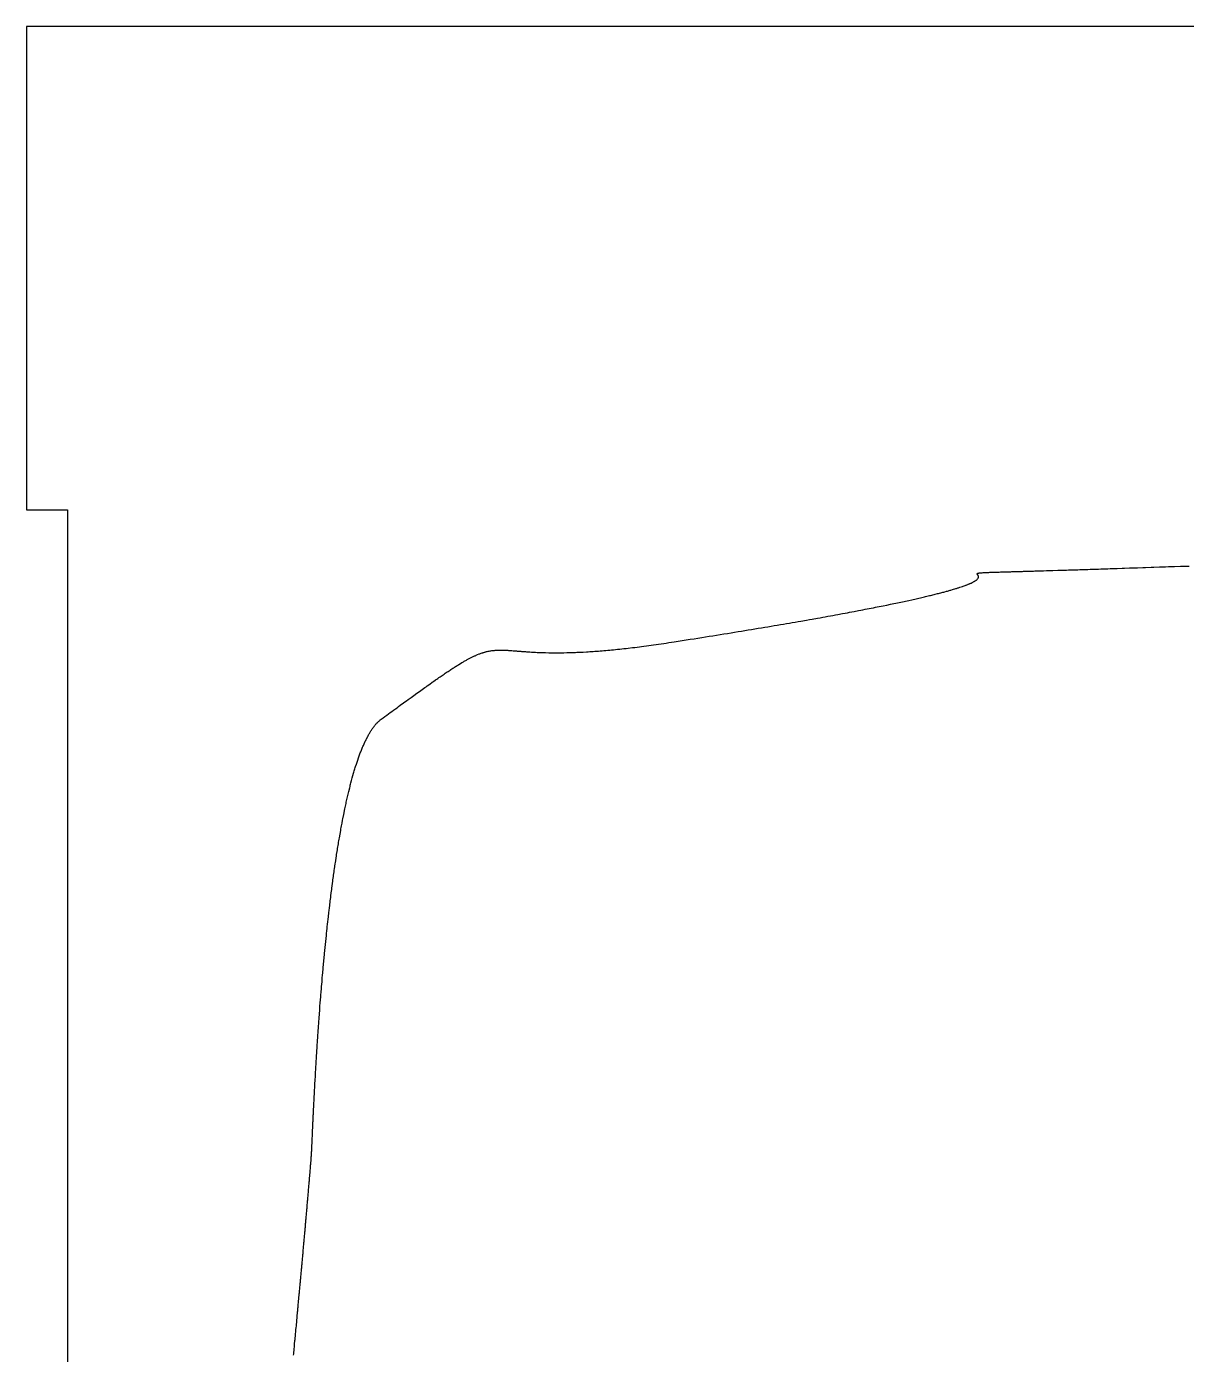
# Model space of a CAD drawing. Header units: metres. Extents: x -48 to 48, y -110 to 110.
# Drawn here: x -48 to 0, y 55 to 110 of the extents above; entities that cross this region are included whole.
import ezdxf

# ---------------------------------------------------------------- set-up
doc = ezdxf.new("R2010")
doc.units = ezdxf.units.M

msp = doc.modelspace()

# ---------------------------------------------------------------- linework, layer by layer
for p, q in [((48, 110), (-48, 110)), ((-48, 110), (-48, 90)), ((-48, 90), (-46.3037, 90)), ((-46.3037, 90), (-46.3037, -90)), ((-8.2168, 87.4033), (-8.17773, 87.4053)), ((-8.17773, 87.4053), (-8.13672, 87.4072)), ((-8.13672, 87.4072), (-8.11523, 87.4072)), ((-8.11523, 87.4072), (-8.04785, 87.4102)), ((-8.04785, 87.4102), (-8, 87.4121)), ((-8, 87.4121), (-7.97461, 87.4131)), ((-7.97461, 87.4131), (-7.94922, 87.4131)), ((-7.94922, 87.4131), (-7.89648, 87.415)), ((-7.89648, 87.415), (-7.8418, 87.417)), ((-7.8418, 87.417), (-7.81348, 87.418)), ((-7.81348, 87.418), (-7.75488, 87.4199)), ((-7.75488, 87.4199), (-7.69336, 87.4219)), ((-7.69336, 87.4219), (-7.59668, 87.4248)), ((-7.59668, 87.4248), (-7.52832, 87.4268)), ((-7.52832, 87.4268), (-7.45801, 87.4287)), ((-7.45801, 87.4287), (-7.34668, 87.4316)), ((-7.34668, 87.4316), (-7.26855, 87.4336)), ((-7.26855, 87.4336), (-7.22852, 87.4355)), ((-7.22852, 87.4355), (-7.18848, 87.4365)), ((-7.18848, 87.4365), (-7.06152, 87.4395)), ((-7.06152, 87.4395), (-7.01758, 87.4414)), ((-7.01758, 87.4414), (-6.92773, 87.4434)), ((-6.92773, 87.4434), (-6.88184, 87.4453)), ((-6.88184, 87.4453), (-6.78809, 87.4473)), ((-6.78809, 87.4473), (-6.73926, 87.4492)), ((-6.73926, 87.4492), (-6.69043, 87.4502)), ((-6.69043, 87.4502), (-6.64062, 87.4521)), ((-6.64062, 87.4521), (-6.58984, 87.4531)), ((-6.58984, 87.4531), (-6.53809, 87.4551)), ((-6.53809, 87.4551), (-6.48535, 87.4561)), ((-6.48535, 87.4561), (-6.43164, 87.458)), ((-6.43164, 87.458), (-6.37793, 87.459)), ((-6.37793, 87.459), (-6.32324, 87.4609)), ((-6.32324, 87.4609), (-6.26758, 87.4619)), ((-6.26758, 87.4619), (-6.09473, 87.4678)), ((-6.09473, 87.4678), (-6.03516, 87.4688)), ((-6.03516, 87.4688), (-5.91406, 87.4727)), ((-5.91406, 87.4727), (-5.78906, 87.4766)), ((-5.78906, 87.4766), (-5.59473, 87.4824)), ((-5.59473, 87.4824), (-5.52832, 87.4844)), ((-5.52832, 87.4844), (-5.32227, 87.4902)), ((-5.32227, 87.4902), (-5.18066, 87.4941)), ((-5.18066, 87.4941), (-5.1084, 87.4971)), ((-5.1084, 87.4971), (-4.96094, 87.501)), ((-4.96094, 87.501), (-4.88574, 87.5039)), ((-4.88574, 87.5039), (-4.80957, 87.5059)), ((-4.80957, 87.5059), (-4.73145, 87.5078)), ((-4.73145, 87.5078), (-4.65332, 87.5107)), ((-4.65332, 87.5107), (-4.57422, 87.5127)), ((-4.57422, 87.5127), (-4.49414, 87.5156)), ((-4.49414, 87.5156), (-4.41211, 87.5186)), ((-4.41211, 87.5186), (-4.33008, 87.5205)), ((-4.33008, 87.5205), (-4.24707, 87.5234)), ((-4.24707, 87.5234), (-4.07715, 87.5293)), ((-4.07715, 87.5293), (-3.99023, 87.5312)), ((-3.99023, 87.5312), (-3.81348, 87.5371)), ((-3.81348, 87.5371), (-3.63281, 87.543)), ((-3.63281, 87.543), (-3.54102, 87.5459)), ((-3.54102, 87.5459), (-3.44824, 87.5498)), ((-3.44824, 87.5498), (-3.25879, 87.5557)), ((-3.25879, 87.5557), (-3.16211, 87.5586)), ((-3.16211, 87.5586), (-3.06445, 87.5625)), ((-3.06445, 87.5625), (-2.86621, 87.5684)), ((-2.86621, 87.5684), (-2.66309, 87.5762)), ((-2.66309, 87.5762), (-2.55957, 87.5791)), ((-2.55957, 87.5791), (-2.34961, 87.5869)), ((-2.34961, 87.5869), (-2.24316, 87.5898)), ((-2.24316, 87.5898), (-2.02539, 87.5977)), ((-2.02539, 87.5977), (-1.80371, 87.6055)), ((-1.80371, 87.6055), (-1.69141, 87.6094)), ((-1.69141, 87.6094), (-1.46191, 87.6172)), ((-1.46191, 87.6172), (-1.3457, 87.6221)), ((-1.3457, 87.6221), (-1.10938, 87.6299)), ((-1.10938, 87.6299), (-0.98926, 87.6348)), ((-0.98926, 87.6348), (-0.86719, 87.6387)), ((-0.86719, 87.6387), (-0.74512, 87.6436)), ((-0.74512, 87.6436), (-0.62109, 87.6475)), ((-0.62109, 87.6475), (-0.49609, 87.6523)), ((-0.49609, 87.6523), (-0.24121, 87.6621)), ((-0.24121, 87.6621), (-0.11231, 87.666)), ((-0.11231, 87.666), (0.11231, 87.666)), ((-9.19824, 86.8477), (-9.15332, 86.8633)), ((-9.15332, 86.8633), (-9.13184, 86.8721)), ((-9.13184, 86.8721), (-9.11035, 86.8799)), ((-9.11035, 86.8799), (-9.08984, 86.8877)), ((-9.08984, 86.8877), (-9.05078, 86.9033)), ((-9.05078, 86.9033), (-9.03125, 86.9102)), ((-9.03125, 86.9102), (-9.01367, 86.918)), ((-9.01367, 86.918), (-8.99512, 86.9258)), ((-8.99512, 86.9258), (-8.97754, 86.9326)), ((-8.97754, 86.9326), (-8.96094, 86.9404)), ((-8.96094, 86.9404), (-8.94434, 86.9473)), ((-8.94434, 86.9473), (-8.92871, 86.9541)), ((-8.92871, 86.9541), (-8.91309, 86.9619)), ((-8.91309, 86.9619), (-8.86914, 86.9824)), ((-8.86914, 86.9824), (-8.85547, 86.9893)), ((-8.85547, 86.9893), (-8.84277, 86.9951)), ((-8.84277, 86.9951), (-8.81738, 87.0088)), ((-8.81738, 87.0088), (-8.80566, 87.0146)), ((-8.80566, 87.0146), (-8.79395, 87.0215)), ((-8.79395, 87.0215), (-8.7832, 87.0273)), ((-8.7832, 87.0273), (-8.77246, 87.0342)), ((-8.77246, 87.0342), (-8.76172, 87.04)), ((-8.76172, 87.04), (-8.74219, 87.0518)), ((-8.74219, 87.0518), (-8.71582, 87.0693)), ((-8.71582, 87.0693), (-8.7002, 87.0811)), ((-8.7002, 87.0811), (-8.69238, 87.0859)), ((-8.69238, 87.0859), (-8.68555, 87.0918)), ((-8.68555, 87.0918), (-8.67871, 87.0967)), ((-8.67871, 87.0967), (-8.67285, 87.1025)), ((-8.67285, 87.1025), (-8.66113, 87.1123)), ((-8.66113, 87.1123), (-8.64062, 87.1328)), ((-8.66016, 87.3447), (-8.65918, 87.3477)), ((-8.66016, 87.3379), (-8.66016, 87.3447)), ((-8.65918, 87.3359), (-8.66016, 87.3379)), ((-8.65918, 87.3477), (-8.65527, 87.3535)), ((-8.65918, 87.334), (-8.65918, 87.3359)), ((-8.65723, 87.3311), (-8.65918, 87.334)), ((-8.65723, 87.3291), (-8.65723, 87.3311)), ((-8.65625, 87.3271), (-8.65723, 87.3291)), ((-8.6543, 87.3252), (-8.65625, 87.3271)), ((-8.65527, 87.3535), (-8.65332, 87.3545)), ((-8.65234, 87.3213), (-8.6543, 87.3252)), ((-8.65332, 87.3545), (-8.65234, 87.3564)), ((-8.65234, 87.3564), (-8.65039, 87.3574)), ((-8.65039, 87.3193), (-8.65234, 87.3213)), ((-8.65039, 87.3574), (-8.64746, 87.3594)), ((-8.64941, 87.3174), (-8.65039, 87.3193)), ((-8.64746, 87.3145), (-8.64941, 87.3174)), ((-8.64746, 87.3594), (-8.64551, 87.3604)), ((-8.64648, 87.3125), (-8.64746, 87.3145)), ((-8.64453, 87.3105), (-8.64648, 87.3125)), ((-8.64551, 87.3604), (-8.64258, 87.3613)), ((-8.64355, 87.3086), (-8.64453, 87.3105)), ((-8.6416, 87.3057), (-8.64355, 87.3086)), ((-8.64258, 87.3613), (-8.63965, 87.3633)), ((-8.6377, 87.3018), (-8.6416, 87.3057)), ((-8.64062, 87.1328), (-8.62891, 87.1475)), ((-8.63965, 87.3633), (-8.63379, 87.3652)), ((-8.63574, 87.2988), (-8.6377, 87.3018)), ((-8.63379, 87.2969), (-8.63574, 87.2988)), ((-8.63379, 87.3652), (-8.62988, 87.3662)), ((-8.63281, 87.2939), (-8.63379, 87.2969)), ((-8.63086, 87.292), (-8.63281, 87.2939)), ((-8.62695, 87.2861), (-8.63086, 87.292)), ((-8.62988, 87.3662), (-8.62598, 87.3682)), ((-8.62891, 87.1475), (-8.62598, 87.1514)), ((-8.625, 87.2842), (-8.62695, 87.2861)), ((-8.62598, 87.3682), (-8.62207, 87.3691)), ((-8.62598, 87.1514), (-8.62012, 87.1611)), ((-8.62109, 87.2783), (-8.625, 87.2842)), ((-8.62207, 87.3691), (-8.60254, 87.373)), ((-8.62012, 87.2754), (-8.62109, 87.2783)), ((-8.61816, 87.2734), (-8.62012, 87.2754)), ((-8.62012, 87.1611), (-8.61719, 87.165)), ((-8.61426, 87.2676), (-8.61816, 87.2734)), ((-8.61719, 87.165), (-8.61426, 87.1699)), ((-8.61328, 87.2646), (-8.61426, 87.2676)), ((-8.61426, 87.1699), (-8.6123, 87.1738)), ((-8.61133, 87.2617), (-8.61328, 87.2646)), ((-8.6123, 87.1738), (-8.61035, 87.1787)), ((-8.61035, 87.2588), (-8.61133, 87.2617)), ((-8.60938, 87.2549), (-8.61035, 87.2588)), ((-8.61035, 87.1787), (-8.6084, 87.1826)), ((-8.60742, 87.252), (-8.60938, 87.2549)), ((-8.6084, 87.1826), (-8.60742, 87.1865)), ((-8.60547, 87.2461), (-8.60742, 87.252)), ((-8.60742, 87.1865), (-8.60547, 87.1904)), ((-8.60449, 87.2422), (-8.60547, 87.2461)), ((-8.60547, 87.1904), (-8.60449, 87.1953)), ((-8.60352, 87.2393), (-8.60449, 87.2422)), ((-8.60449, 87.1953), (-8.60254, 87.2031)), ((-8.60254, 87.2354), (-8.60352, 87.2393)), ((-8.60254, 87.373), (-8.59668, 87.374)), ((-8.60254, 87.2324), (-8.60254, 87.2354)), ((-8.60156, 87.2285), (-8.60254, 87.2324)), ((-8.60254, 87.207), (-8.60156, 87.2109)), ((-8.60254, 87.2031), (-8.60254, 87.207)), ((-8.60156, 87.2109), (-8.60156, 87.2285)), ((-8.59668, 87.374), (-8.59082, 87.376)), ((-8.59082, 87.376), (-8.58496, 87.377)), ((-8.58496, 87.377), (-8.57129, 87.3789)), ((-8.57129, 87.3789), (-8.56348, 87.3799)), ((-8.56348, 87.3799), (-8.55664, 87.3809)), ((-8.55664, 87.3809), (-8.54785, 87.3818)), ((-8.54785, 87.3818), (-8.54004, 87.3828)), ((-8.54004, 87.3828), (-8.52246, 87.3848)), ((-8.52246, 87.3848), (-8.49316, 87.3877)), ((-8.49316, 87.3877), (-8.48242, 87.3887)), ((-8.48242, 87.3887), (-8.47168, 87.3887)), ((-8.47168, 87.3887), (-8.44824, 87.3906)), ((-8.44824, 87.3906), (-8.41016, 87.3936)), ((-8.41016, 87.3936), (-8.38281, 87.3955)), ((-8.38281, 87.3955), (-8.36816, 87.3965)), ((-8.36816, 87.3965), (-8.35352, 87.3965)), ((-8.35352, 87.3965), (-8.32227, 87.3984)), ((-8.32227, 87.3984), (-8.28906, 87.4004)), ((-8.28906, 87.4004), (-8.27148, 87.4014)), ((-8.27148, 87.4014), (-8.25391, 87.4014)), ((-8.25391, 87.4014), (-8.2168, 87.4033)), ((-11.2451, 86.2988), (-11.1855, 86.3125)), ((-11.1855, 86.3125), (-11.127, 86.3252)), ((-11.127, 86.3252), (-11.0693, 86.3389)), ((-11.0693, 86.3389), (-11.0117, 86.3516)), ((-11.0117, 86.3516), (-10.9561, 86.3652)), ((-10.9561, 86.3652), (-10.9004, 86.3779)), ((-10.9004, 86.3779), (-10.8457, 86.3906)), ((-10.8457, 86.3906), (-10.793, 86.4033)), ((-10.793, 86.4033), (-10.7402, 86.415)), ((-10.7402, 86.415), (-10.6367, 86.4404)), ((-10.6367, 86.4404), (-10.5869, 86.4521)), ((-10.5869, 86.4521), (-10.5371, 86.4648)), ((-10.5371, 86.4648), (-10.4883, 86.4766)), ((-10.4883, 86.4766), (-10.4404, 86.4883)), ((-10.4404, 86.4883), (-10.3936, 86.5)), ((-10.3936, 86.5), (-10.3018, 86.5234)), ((-10.3018, 86.5234), (-10.2578, 86.5342)), ((-10.2578, 86.5342), (-10.2139, 86.5459)), ((-10.2139, 86.5459), (-10.1699, 86.5566)), ((-10.1699, 86.5566), (-10.1279, 86.5684)), ((-10.1279, 86.5684), (-10.0859, 86.5791)), ((-10.0859, 86.5791), (-10.0449, 86.5898)), ((-10.0449, 86.5898), (-10.0049, 86.6006)), ((-10.0049, 86.6006), (-9.92676, 86.6221)), ((-9.92676, 86.6221), (-9.88867, 86.6328)), ((-9.88867, 86.6328), (-9.85156, 86.6426)), ((-9.85156, 86.6426), (-9.81543, 86.6533)), ((-9.81543, 86.6533), (-9.7793, 86.6631)), ((-9.7793, 86.6631), (-9.74414, 86.6738)), ((-9.74414, 86.6738), (-9.67578, 86.6934)), ((-9.67578, 86.6934), (-9.64258, 86.7031)), ((-9.64258, 86.7031), (-9.57812, 86.7227)), ((-9.57812, 86.7227), (-9.54688, 86.7324)), ((-9.54688, 86.7324), (-9.5166, 86.7412)), ((-9.5166, 86.7412), (-9.48633, 86.751)), ((-9.48633, 86.751), (-9.45703, 86.7598)), ((-9.45703, 86.7598), (-9.42871, 86.7695)), ((-9.42871, 86.7695), (-9.40039, 86.7783)), ((-9.40039, 86.7783), (-9.37305, 86.7871)), ((-9.37305, 86.7871), (-9.32031, 86.8047)), ((-9.32031, 86.8047), (-9.26953, 86.8223)), ((-9.26953, 86.8223), (-9.24512, 86.8301)), ((-9.24512, 86.8301), (-9.19824, 86.8477)), ((-13.9375, 85.7529), (-13.8428, 85.7705)), ((-13.8428, 85.7705), (-13.749, 85.7881)), ((-13.749, 85.7881), (-13.5654, 85.8232)), ((-13.5654, 85.8232), (-13.4756, 85.8408)), ((-13.4756, 85.8408), (-13.3867, 85.8574)), ((-13.3867, 85.8574), (-13.2988, 85.875)), ((-13.2988, 85.875), (-13.2119, 85.8916)), ((-13.2119, 85.8916), (-13.126, 85.9082)), ((-13.126, 85.9082), (-13.041, 85.9248)), ((-13.041, 85.9248), (-12.957, 85.9414)), ((-12.957, 85.9414), (-12.874, 85.958)), ((-12.874, 85.958), (-12.793, 85.9736)), ((-12.793, 85.9736), (-12.7119, 85.9902)), ((-12.7119, 85.9902), (-12.5537, 86.0215)), ((-12.5537, 86.0215), (-12.3994, 86.0527)), ((-12.3994, 86.0527), (-12.249, 86.084)), ((-12.249, 86.084), (-12.1758, 86.0986)), ((-12.1758, 86.0986), (-12.1035, 86.1143)), ((-12.1035, 86.1143), (-12.0312, 86.1289)), ((-12.0312, 86.1289), (-11.8906, 86.1582)), ((-11.8906, 86.1582), (-11.8223, 86.1729)), ((-11.8223, 86.1729), (-11.6875, 86.2021)), ((-11.6875, 86.2021), (-11.6221, 86.2158)), ((-11.6221, 86.2158), (-11.5566, 86.2305)), ((-11.5566, 86.2305), (-11.4922, 86.2441)), ((-11.4922, 86.2441), (-11.3672, 86.2715)), ((-11.3672, 86.2715), (-11.3057, 86.2852)), ((-11.3057, 86.2852), (-11.2451, 86.2988)), ((-17.0596, 85.1992), (-16.9316, 85.2217)), ((-16.9316, 85.2217), (-16.8047, 85.2432)), ((-16.8047, 85.2432), (-16.6797, 85.2646)), ((-16.6797, 85.2646), (-16.5547, 85.2852)), ((-16.5547, 85.2852), (-16.4316, 85.3066)), ((-16.4316, 85.3066), (-16.3105, 85.3271)), ((-16.3105, 85.3271), (-16.1895, 85.3486)), ((-16.1895, 85.3486), (-16.0703, 85.3691)), ((-16.0703, 85.3691), (-15.9521, 85.3896)), ((-15.9521, 85.3896), (-15.7197, 85.4307)), ((-15.7197, 85.4307), (-15.6055, 85.4502)), ((-15.6055, 85.4502), (-15.4922, 85.4707)), ((-15.4922, 85.4707), (-15.2695, 85.5098)), ((-15.2695, 85.5098), (-15.1602, 85.5293)), ((-15.1602, 85.5293), (-15.0518, 85.5488)), ((-15.0518, 85.5488), (-14.9453, 85.5684)), ((-14.9453, 85.5684), (-14.8389, 85.5869)), ((-14.8389, 85.5869), (-14.7344, 85.6064)), ((-14.7344, 85.6064), (-14.6309, 85.625)), ((-14.6309, 85.625), (-14.5283, 85.6436)), ((-14.5283, 85.6436), (-14.4268, 85.6621)), ((-14.4268, 85.6621), (-14.2275, 85.6992)), ((-14.2275, 85.6992), (-14.1299, 85.7168)), ((-14.1299, 85.7168), (-14.0332, 85.7354)), ((-14.0332, 85.7354), (-13.9375, 85.7529)), ((-20.5371, 84.6328), (-20.376, 84.6582)), ((-20.376, 84.6582), (-20.2168, 84.6836)), ((-20.2168, 84.6836), (-20.0586, 84.709)), ((-20.0586, 84.709), (-19.9023, 84.7334)), ((-19.9023, 84.7334), (-19.7471, 84.7578)), ((-19.7471, 84.7578), (-19.5938, 84.7832)), ((-19.5938, 84.7832), (-19.4414, 84.8076)), ((-19.4414, 84.8076), (-19.29, 84.832)), ((-19.29, 84.832), (-19.1406, 84.8555)), ((-19.1406, 84.8555), (-18.9922, 84.8799)), ((-18.9922, 84.8799), (-18.8457, 84.9033)), ((-18.8457, 84.9033), (-18.7002, 84.9277)), ((-18.7002, 84.9277), (-18.5557, 84.9512)), ((-18.5557, 84.9512), (-18.4131, 84.9746)), ((-18.4131, 84.9746), (-18.2715, 84.9971)), ((-18.2715, 84.9971), (-18.1318, 85.0205)), ((-18.1318, 85.0205), (-17.9932, 85.043)), ((-17.9932, 85.043), (-17.8564, 85.0664)), ((-17.8564, 85.0664), (-17.7197, 85.0889)), ((-17.7197, 85.0889), (-17.585, 85.1113)), ((-17.585, 85.1113), (-17.4521, 85.1338)), ((-17.4521, 85.1338), (-17.3203, 85.1553)), ((-17.3203, 85.1553), (-17.1895, 85.1777)), ((-17.1895, 85.1777), (-17.0596, 85.1992)), ((-29.0322, 84.1045), (-29.0098, 84.1113)), ((-29.0098, 84.1113), (-28.9873, 84.1172)), ((-28.9873, 84.1172), (-28.9648, 84.1221)), ((-28.9648, 84.1221), (-28.9434, 84.1279)), ((-28.9434, 84.1279), (-28.8984, 84.1377)), ((-28.8984, 84.1377), (-28.877, 84.1416)), ((-28.877, 84.1416), (-28.8545, 84.1465)), ((-28.8545, 84.1465), (-28.8115, 84.1543)), ((-28.8115, 84.1543), (-28.7891, 84.1582)), ((-28.7891, 84.1582), (-28.7461, 84.1641)), ((-28.7461, 84.1641), (-28.7236, 84.167)), ((-28.7236, 84.167), (-28.7021, 84.1699)), ((-28.7021, 84.1699), (-28.6797, 84.1719)), ((-28.6797, 84.1719), (-28.6582, 84.1748)), ((-28.6582, 84.1748), (-28.6367, 84.1768)), ((-28.6367, 84.1768), (-28.6143, 84.1787)), ((-28.6143, 84.1787), (-28.5928, 84.1807)), ((-28.5928, 84.1807), (-28.5479, 84.1826)), ((-28.5479, 84.1826), (-28.5264, 84.1846)), ((-28.5264, 84.1846), (-28.5039, 84.1855)), ((-28.5039, 84.1855), (-28.4814, 84.1855)), ((-28.4814, 84.1855), (-28.4365, 84.1875)), ((-28.4365, 84.1875), (-28.3213, 84.1875)), ((-28.3213, 84.1875), (-28.2979, 84.1865)), ((-28.2979, 84.1865), (-28.2744, 84.1865)), ((-28.2744, 84.1865), (-28.2031, 84.1836)), ((-28.2031, 84.1836), (-28.1543, 84.1816)), ((-28.1543, 84.1816), (-28.1289, 84.1807)), ((-28.1289, 84.1807), (-28.1045, 84.1787)), ((-28.1045, 84.1787), (-28.0791, 84.1777)), ((-28.0791, 84.1777), (-28.0537, 84.1758)), ((-28.0537, 84.1758), (-28.0283, 84.1748)), ((-28.0283, 84.1748), (-27.9229, 84.167)), ((-27.9229, 84.167), (-27.8682, 84.1631)), ((-27.8682, 84.1631), (-27.8398, 84.1611)), ((-27.8398, 84.1611), (-27.8125, 84.1592)), ((-27.8125, 84.1592), (-27.7842, 84.1562)), ((-27.7842, 84.1562), (-27.7256, 84.1523)), ((-27.7256, 84.1523), (-27.6963, 84.1494)), ((-27.6963, 84.1494), (-27.667, 84.1475)), ((-27.667, 84.1475), (-27.6367, 84.1445)), ((-27.6367, 84.1445), (-27.6064, 84.1426)), ((-27.6064, 84.1426), (-27.5752, 84.1396)), ((-27.5752, 84.1396), (-27.5439, 84.1377)), ((-27.5439, 84.1377), (-27.5127, 84.1348)), ((-27.5127, 84.1348), (-27.4805, 84.1328)), ((-27.4805, 84.1328), (-27.4482, 84.1299)), ((-27.4482, 84.1299), (-27.415, 84.1279)), ((-27.415, 84.1279), (-27.3818, 84.125)), ((-27.3818, 84.125), (-27.3477, 84.123)), ((-27.3477, 84.123), (-27.3135, 84.1201)), ((-27.3135, 84.1201), (-27.2783, 84.1182)), ((-27.2783, 84.1182), (-27.2432, 84.1152)), ((-27.2432, 84.1152), (-27.208, 84.1133)), ((-27.208, 84.1133), (-27.1719, 84.1104)), ((-27.1719, 84.1104), (-27.0977, 84.1064)), ((-27.0977, 84.1064), (-27.0596, 84.1035)), ((-25.0332, 84.1035), (-24.9678, 84.1074)), ((-24.9678, 84.1074), (-24.833, 84.1152)), ((-24.833, 84.1152), (-24.7646, 84.1191)), ((-24.7646, 84.1191), (-24.6943, 84.123)), ((-24.6943, 84.123), (-24.624, 84.1279)), ((-24.624, 84.1279), (-24.5527, 84.1328)), ((-24.5527, 84.1328), (-24.4805, 84.1377)), ((-24.4805, 84.1377), (-24.4072, 84.1436)), ((-24.4072, 84.1436), (-24.333, 84.1494)), ((-24.333, 84.1494), (-24.2578, 84.1553)), ((-24.2578, 84.1553), (-24.1816, 84.1611)), ((-24.1816, 84.1611), (-24.1055, 84.168)), ((-24.1055, 84.168), (-24.0273, 84.1748)), ((-24.0273, 84.1748), (-23.9482, 84.1816)), ((-23.9482, 84.1816), (-23.8682, 84.1885)), ((-23.8682, 84.1885), (-23.7871, 84.1963)), ((-23.7871, 84.1963), (-23.7051, 84.2041)), ((-23.7051, 84.2041), (-23.6221, 84.2129)), ((-23.6221, 84.2129), (-23.5381, 84.2207)), ((-23.5381, 84.2207), (-23.4531, 84.2295)), ((-23.4531, 84.2295), (-23.3672, 84.2393)), ((-23.3672, 84.2393), (-23.2803, 84.249)), ((-23.2803, 84.249), (-23.1924, 84.2588)), ((-23.1924, 84.2588), (-23.1035, 84.2686)), ((-23.1035, 84.2686), (-22.9219, 84.29)), ((-22.9219, 84.29), (-22.8291, 84.3008)), ((-22.8291, 84.3008), (-22.7354, 84.3125)), ((-22.7354, 84.3125), (-22.6406, 84.3242)), ((-22.6406, 84.3242), (-22.5449, 84.3369)), ((-22.5449, 84.3369), (-22.4482, 84.3486)), ((-22.4482, 84.3486), (-22.3506, 84.3623)), ((-22.3506, 84.3623), (-22.251, 84.375)), ((-22.251, 84.375), (-22.1514, 84.3887)), ((-22.1514, 84.3887), (-22.0498, 84.4033)), ((-22.0498, 84.4033), (-21.9473, 84.417)), ((-21.9473, 84.417), (-21.8428, 84.4326)), ((-21.8428, 84.4326), (-21.7383, 84.4473)), ((-21.7383, 84.4473), (-21.6318, 84.4629)), ((-21.6318, 84.4629), (-21.5244, 84.4795)), ((-21.5244, 84.4795), (-21.416, 84.4951)), ((-21.416, 84.4951), (-21.3066, 84.5127)), ((-21.3066, 84.5127), (-21.1953, 84.5293)), ((-21.1953, 84.5293), (-21.0283, 84.5557)), ((-21.0283, 84.5557), (-20.8633, 84.5811)), ((-20.8633, 84.5811), (-20.6992, 84.6074)), ((-20.6992, 84.6074), (-20.5371, 84.6328)), ((-30.1807, 83.5469), (-30.1465, 83.5684)), ((-30.1465, 83.5684), (-30.1123, 83.5889)), ((-30.1123, 83.5889), (-30.0459, 83.6299)), ((-30.0459, 83.6299), (-29.9814, 83.6689)), ((-29.9814, 83.6689), (-29.9492, 83.6875)), ((-29.9492, 83.6875), (-29.918, 83.7061)), ((-29.918, 83.7061), (-29.8867, 83.7236)), ((-29.8867, 83.7236), (-29.8564, 83.7412)), ((-29.8564, 83.7412), (-29.8262, 83.7578)), ((-29.8262, 83.7578), (-29.7969, 83.7744)), ((-29.7969, 83.7744), (-29.7666, 83.791)), ((-29.7666, 83.791), (-29.7383, 83.8066)), ((-29.7383, 83.8066), (-29.709, 83.8223)), ((-29.709, 83.8223), (-29.6523, 83.8516)), ((-29.6523, 83.8516), (-29.625, 83.8662)), ((-29.625, 83.8662), (-29.5703, 83.8936)), ((-29.5703, 83.8936), (-29.543, 83.9062)), ((-29.543, 83.9062), (-29.5166, 83.9199)), ((-29.5166, 83.9199), (-29.4902, 83.9316)), ((-29.4902, 83.9316), (-29.4639, 83.9443)), ((-29.4639, 83.9443), (-29.4385, 83.9561)), ((-29.4385, 83.9561), (-29.4131, 83.9668)), ((-29.4131, 83.9668), (-29.3877, 83.9785)), ((-29.3877, 83.9785), (-29.3623, 83.9883)), ((-29.3623, 83.9883), (-29.3379, 83.999)), ((-29.3379, 83.999), (-29.2646, 84.0283)), ((-29.2646, 84.0283), (-29.2412, 84.0371)), ((-29.2412, 84.0371), (-29.2168, 84.0459)), ((-29.2168, 84.0459), (-29.1934, 84.0547)), ((-29.1934, 84.0547), (-29.1465, 84.0703)), ((-29.1465, 84.0703), (-29.124, 84.0781)), ((-29.124, 84.0781), (-29.1006, 84.085)), ((-29.1006, 84.085), (-29.0781, 84.0918)), ((-29.0781, 84.0918), (-29.0547, 84.0986)), ((-29.0547, 84.0986), (-29.0322, 84.1045)), ((-27.0596, 84.1035), (-27.0215, 84.1016)), ((-27.0215, 84.1016), (-26.9434, 84.0977)), ((-26.9434, 84.0977), (-26.8633, 84.0938)), ((-26.8633, 84.0938), (-26.7812, 84.0898)), ((-26.7812, 84.0898), (-26.7383, 84.0889)), ((-26.7383, 84.0889), (-26.6963, 84.0869)), ((-26.6963, 84.0869), (-26.6523, 84.085)), ((-26.6523, 84.085), (-26.5645, 84.083)), ((-26.5645, 84.083), (-26.5195, 84.0811)), ((-26.5195, 84.0811), (-26.3799, 84.0781)), ((-26.3799, 84.0781), (-26.332, 84.0781)), ((-26.332, 84.0781), (-26.2832, 84.0771)), ((-26.2832, 84.0771), (-26.2344, 84.0771)), ((-26.2344, 84.0771), (-26.1846, 84.0762)), ((-26.1846, 84.0762), (-25.9258, 84.0762)), ((-25.9258, 84.0762), (-25.7617, 84.0791)), ((-25.7617, 84.0791), (-25.6484, 84.0811)), ((-25.6484, 84.0811), (-25.5898, 84.082)), ((-25.5898, 84.082), (-25.4121, 84.0879)), ((-25.4121, 84.0879), (-25.2891, 84.0918)), ((-25.2891, 84.0918), (-25.2266, 84.0947)), ((-25.2266, 84.0947), (-25.1631, 84.0977)), ((-25.1631, 84.0977), (-25.0986, 84.1006)), ((-25.0986, 84.1006), (-25.0332, 84.1035)), ((-31.0234, 82.9854), (-30.9775, 83.0176)), ((-30.9775, 83.0176), (-30.9326, 83.0488)), ((-30.9326, 83.0488), (-30.8877, 83.0791)), ((-30.8877, 83.0791), (-30.8438, 83.1094)), ((-30.8438, 83.1094), (-30.8008, 83.1396)), ((-30.8008, 83.1396), (-30.7578, 83.1689)), ((-30.7578, 83.1689), (-30.7148, 83.1973)), ((-30.7148, 83.1973), (-30.6738, 83.2256)), ((-30.6738, 83.2256), (-30.5918, 83.2803)), ((-30.5918, 83.2803), (-30.5518, 83.3076)), ((-30.5518, 83.3076), (-30.5127, 83.333)), ((-30.5127, 83.333), (-30.4736, 83.3594)), ((-30.4736, 83.3594), (-30.4355, 83.3838)), ((-30.4355, 83.3838), (-30.3975, 83.4092)), ((-30.3975, 83.4092), (-30.3604, 83.4326)), ((-30.3604, 83.4326), (-30.3232, 83.457)), ((-30.3232, 83.457), (-30.2871, 83.4805)), ((-30.2871, 83.4805), (-30.251, 83.5029)), ((-30.251, 83.5029), (-30.2158, 83.5254)), ((-30.2158, 83.5254), (-30.1807, 83.5469)), ((-31.8516, 82.3975), (-31.7383, 82.4795)), ((-31.7383, 82.4795), (-31.6826, 82.5195)), ((-31.6826, 82.5195), (-31.5732, 82.5977)), ((-31.5732, 82.5977), (-31.5195, 82.6357)), ((-31.5195, 82.6357), (-31.4668, 82.6729)), ((-31.4668, 82.6729), (-31.415, 82.71)), ((-31.415, 82.71), (-31.3135, 82.7822)), ((-31.3135, 82.7822), (-31.2139, 82.8525)), ((-31.2139, 82.8525), (-31.166, 82.8867)), ((-31.166, 82.8867), (-31.0703, 82.9531)), ((-31.0703, 82.9531), (-31.0234, 82.9854)), ((-32.5342, 81.9023), (-32.4033, 81.998)), ((-32.4033, 81.998), (-32.3389, 82.0449)), ((-32.3389, 82.0449), (-32.2744, 82.0908)), ((-32.2744, 82.0908), (-32.2119, 82.1367)), ((-32.2119, 82.1367), (-32.0889, 82.2266)), ((-32.0889, 82.2266), (-32.0283, 82.2695)), ((-32.0283, 82.2695), (-31.9688, 82.3135)), ((-31.9688, 82.3135), (-31.8516, 82.3975)), ((-33.3223, 81.3262), (-33.2461, 81.3818)), ((-33.2461, 81.3818), (-33.1709, 81.4375)), ((-33.1709, 81.4375), (-33.0967, 81.4922)), ((-33.0967, 81.4922), (-33.0234, 81.5459)), ((-33.0234, 81.5459), (-32.9502, 81.5986)), ((-32.9502, 81.5986), (-32.8789, 81.6504)), ((-32.8789, 81.6504), (-32.8086, 81.7021)), ((-32.8086, 81.7021), (-32.7383, 81.7529)), ((-32.7383, 81.7529), (-32.6699, 81.8037)), ((-32.6699, 81.8037), (-32.6016, 81.8535)), ((-32.6016, 81.8535), (-32.5342, 81.9023)), ((-33.7979, 80.7627), (-33.7627, 80.8193)), ((-33.7627, 80.8193), (-33.7461, 80.8467)), ((-33.7461, 80.8467), (-33.7285, 80.874)), ((-33.7285, 80.874), (-33.7109, 80.9004)), ((-33.7109, 80.9004), (-33.6934, 80.9258)), ((-33.6934, 80.9258), (-33.6748, 80.9512)), ((-33.6748, 80.9512), (-33.6572, 80.9766)), ((-33.6572, 80.9766), (-33.6396, 81)), ((-33.6396, 81), (-33.6211, 81.0244)), ((-33.6211, 81.0244), (-33.6035, 81.0479)), ((-33.6035, 81.0479), (-33.585, 81.0703)), ((-33.585, 81.0703), (-33.5674, 81.0918)), ((-33.5674, 81.0918), (-33.5303, 81.1348)), ((-33.5303, 81.1348), (-33.5117, 81.1553)), ((-33.5117, 81.1553), (-33.4746, 81.1943)), ((-33.4746, 81.1943), (-33.4561, 81.2129)), ((-33.4561, 81.2129), (-33.4375, 81.2305)), ((-33.4375, 81.2305), (-33.418, 81.248)), ((-33.418, 81.248), (-33.3994, 81.2646)), ((-33.3994, 81.2646), (-33.3799, 81.2812)), ((-33.3799, 81.2812), (-33.3613, 81.2969)), ((-33.3613, 81.2969), (-33.3223, 81.3262)), ((-34.0625, 80.2373), (-34.0312, 80.3096)), ((-34.0312, 80.3096), (-33.998, 80.3799)), ((-33.998, 80.3799), (-33.9824, 80.415)), ((-33.9824, 80.415), (-33.9658, 80.4482)), ((-33.9658, 80.4482), (-33.9492, 80.4824)), ((-33.9492, 80.4824), (-33.9326, 80.5156)), ((-33.9326, 80.5156), (-33.8828, 80.6123)), ((-33.8828, 80.6123), (-33.8662, 80.6426)), ((-33.8662, 80.6426), (-33.8486, 80.6738)), ((-33.8486, 80.6738), (-33.832, 80.7041)), ((-33.832, 80.7041), (-33.8145, 80.7334)), ((-33.8145, 80.7334), (-33.7979, 80.7627)), ((-34.293, 79.6357), (-34.2637, 79.7217)), ((-34.2637, 79.7217), (-34.249, 79.7637)), ((-34.249, 79.7637), (-34.2334, 79.8057)), ((-34.2334, 79.8057), (-34.2188, 79.8467)), ((-34.2188, 79.8467), (-34.1875, 79.9287)), ((-34.1875, 79.9287), (-34.1729, 79.9688)), ((-34.1729, 79.9688), (-34.1572, 80.0088)), ((-34.1572, 80.0088), (-34.1416, 80.0479)), ((-34.1416, 80.0479), (-34.126, 80.0859)), ((-34.126, 80.0859), (-34.1104, 80.125)), ((-34.1104, 80.125), (-34.0947, 80.1621)), ((-34.0947, 80.1621), (-34.0791, 80.2002)), ((-34.0791, 80.2002), (-34.0625, 80.2373)), ((-34.4521, 79.1357), (-34.4375, 79.1826)), ((-34.4375, 79.1826), (-34.4238, 79.2295)), ((-34.4238, 79.2295), (-34.4092, 79.2764)), ((-34.4092, 79.2764), (-34.3955, 79.3232)), ((-34.3955, 79.3232), (-34.3809, 79.3691)), ((-34.3809, 79.3691), (-34.3516, 79.459)), ((-34.3516, 79.459), (-34.3379, 79.5039)), ((-34.3379, 79.5039), (-34.3232, 79.5488)), ((-34.3232, 79.5488), (-34.3086, 79.5928)), ((-34.3086, 79.5928), (-34.293, 79.6357)), ((-34.6016, 78.5889), (-34.5879, 78.6406)), ((-34.5879, 78.6406), (-34.5752, 78.6914)), ((-34.5752, 78.6914), (-34.5479, 78.793)), ((-34.5479, 78.793), (-34.5205, 78.8926)), ((-34.5205, 78.8926), (-34.4658, 79.0879)), ((-34.4658, 79.0879), (-34.4521, 79.1357)), ((-34.7295, 78.0566), (-34.7178, 78.1113)), ((-34.7178, 78.1113), (-34.7051, 78.166)), ((-34.7051, 78.166), (-34.6797, 78.2734)), ((-34.6797, 78.2734), (-34.666, 78.3271)), ((-34.666, 78.3271), (-34.6279, 78.4854)), ((-34.6279, 78.4854), (-34.6143, 78.5371)), ((-34.6143, 78.5371), (-34.6016, 78.5889)), ((-34.875, 77.3789), (-34.8281, 77.6094)), ((-34.8281, 77.6094), (-34.8154, 77.666)), ((-34.8154, 77.666), (-34.792, 77.7793)), ((-34.792, 77.7793), (-34.7793, 77.8359)), ((-34.7793, 77.8359), (-34.7676, 77.8916)), ((-34.7676, 77.8916), (-34.7549, 77.9473)), ((-34.7549, 77.9473), (-34.7295, 78.0566)), ((-34.9668, 76.9053), (-34.9551, 76.9648)), ((-34.9551, 76.9648), (-34.9443, 77.0244)), ((-34.9443, 77.0244), (-34.9209, 77.1436)), ((-34.9209, 77.1436), (-34.9102, 77.2031)), ((-34.9102, 77.2031), (-34.875, 77.3789)), ((-35.0645, 76.3535), (-35.0537, 76.416)), ((-35.0537, 76.416), (-35, 76.7236)), ((-35, 76.7236), (-34.9893, 76.7842)), ((-34.9893, 76.7842), (-34.9775, 76.8447)), ((-34.9775, 76.8447), (-34.9668, 76.9053)), ((-35.1475, 75.8496), (-35.1367, 75.9141)), ((-35.1367, 75.9141), (-35.127, 75.9775)), ((-35.127, 75.9775), (-35.1162, 76.04)), ((-35.1162, 76.04), (-35.1064, 76.1035)), ((-35.1064, 76.1035), (-35.0957, 76.166)), ((-35.0957, 76.166), (-35.0859, 76.2295)), ((-35.0859, 76.2295), (-35.0752, 76.292)), ((-35.0752, 76.292), (-35.0645, 76.3535)), ((-35.2549, 75.1387), (-35.2256, 75.335)), ((-35.2256, 75.335), (-35.2168, 75.3994)), ((-35.2168, 75.3994), (-35.207, 75.4648)), ((-35.207, 75.4648), (-35.1875, 75.5938)), ((-35.1875, 75.5938), (-35.1768, 75.6582)), ((-35.1768, 75.6582), (-35.167, 75.7227)), ((-35.167, 75.7227), (-35.1475, 75.8496)), ((-35.3096, 74.7441), (-35.3008, 74.8096)), ((-35.3008, 74.8096), (-35.292, 74.876)), ((-35.292, 74.876), (-35.2822, 74.9424)), ((-35.2822, 74.9424), (-35.2734, 75.0078)), ((-35.2734, 75.0078), (-35.2637, 75.0732)), ((-35.2637, 75.0732), (-35.2549, 75.1387)), ((-35.3809, 74.21), (-35.3721, 74.2773)), ((-35.3721, 74.2773), (-35.3633, 74.3438)), ((-35.3633, 74.3438), (-35.3545, 74.4111)), ((-35.3545, 74.4111), (-35.3369, 74.5439)), ((-35.3369, 74.5439), (-35.3281, 74.6113)), ((-35.3281, 74.6113), (-35.3193, 74.6777)), ((-35.3193, 74.6777), (-35.3096, 74.7441)), ((-35.4561, 73.6025), (-35.4473, 73.6699)), ((-35.4473, 73.6699), (-35.4395, 73.7383)), ((-35.4395, 73.7383), (-35.4307, 73.8057)), ((-35.4307, 73.8057), (-35.4229, 73.873)), ((-35.4229, 73.873), (-35.4141, 73.9404)), ((-35.4141, 73.9404), (-35.4062, 74.0078)), ((-35.4062, 74.0078), (-35.3887, 74.1426)), ((-35.3887, 74.1426), (-35.3809, 74.21)), ((-35.5186, 73.0586), (-35.5107, 73.126)), ((-35.5107, 73.126), (-35.4873, 73.3311)), ((-35.4873, 73.3311), (-35.4795, 73.3984)), ((-35.4795, 73.3984), (-35.4639, 73.5352)), ((-35.4639, 73.5352), (-35.4561, 73.6025)), ((-35.585, 72.4434), (-35.5713, 72.5801)), ((-35.5713, 72.5801), (-35.5635, 72.6484)), ((-35.5635, 72.6484), (-35.5566, 72.7168)), ((-35.5566, 72.7168), (-35.541, 72.8535)), ((-35.541, 72.8535), (-35.5342, 72.9219)), ((-35.5342, 72.9219), (-35.5186, 73.0586)), ((-35.668, 71.623), (-35.5928, 72.375)), ((-35.5928, 72.375), (-35.585, 72.4434)), ((-35.6865, 71.4189), (-35.6807, 71.4873)), ((-35.6807, 71.4873), (-35.6738, 71.5557)), ((-35.6738, 71.5557), (-35.668, 71.623)), ((-35.7363, 70.876), (-35.7305, 70.9443)), ((-35.7305, 70.9443), (-35.7188, 71.0791)), ((-35.7188, 71.0791), (-35.7119, 71.1475)), ((-35.7119, 71.1475), (-35.7061, 71.2148)), ((-35.7061, 71.2148), (-35.7002, 71.2832)), ((-35.7002, 71.2832), (-35.6934, 71.3506)), ((-35.6934, 71.3506), (-35.6865, 71.4189)), ((-35.7832, 70.3379), (-35.7715, 70.4727)), ((-35.7715, 70.4727), (-35.7656, 70.5391)), ((-35.7656, 70.5391), (-35.7607, 70.6064)), ((-35.7607, 70.6064), (-35.749, 70.7412)), ((-35.749, 70.7412), (-35.7422, 70.8086)), ((-35.7422, 70.8086), (-35.7363, 70.876)), ((-35.8271, 69.8066), (-35.8213, 69.873)), ((-35.8213, 69.873), (-35.8164, 69.9385)), ((-35.8164, 69.9385), (-35.8105, 70.0049)), ((-35.8105, 70.0049), (-35.8057, 70.0713)), ((-35.8057, 70.0713), (-35.7998, 70.1377)), ((-35.7998, 70.1377), (-35.7939, 70.2051)), ((-35.7939, 70.2051), (-35.7891, 70.2715)), ((-35.7891, 70.2715), (-35.7832, 70.3379)), ((-35.8916, 68.9609), (-35.8672, 69.2832)), ((-35.8672, 69.2832), (-35.8623, 69.3486)), ((-35.8623, 69.3486), (-35.8574, 69.4131)), ((-35.8574, 69.4131), (-35.8428, 69.6094)), ((-35.8428, 69.6094), (-35.8369, 69.6748)), ((-35.8369, 69.6748), (-35.832, 69.7412)), ((-35.832, 69.7412), (-35.8271, 69.8066)), ((-35.9102, 68.707), (-35.9004, 68.834)), ((-35.9004, 68.834), (-35.8965, 68.8975)), ((-35.8965, 68.8975), (-35.8916, 68.9609)), ((-35.9492, 68.1455), (-35.9443, 68.207)), ((-35.9443, 68.207), (-35.9404, 68.2686)), ((-35.9404, 68.2686), (-35.9365, 68.3311)), ((-35.9365, 68.3311), (-35.9316, 68.3926)), ((-35.9316, 68.3926), (-35.9277, 68.4551)), ((-35.9277, 68.4551), (-35.9229, 68.5176)), ((-35.9229, 68.5176), (-35.9189, 68.5811)), ((-35.9189, 68.5811), (-35.9141, 68.6436)), ((-35.9141, 68.6436), (-35.9102, 68.707)), ((-35.9883, 67.542), (-35.9727, 67.7803)), ((-35.9727, 67.7803), (-35.957, 68.0225)), ((-35.957, 68.0225), (-35.9492, 68.1455)), ((-36.0205, 67.0205), (-36.0166, 67.0771)), ((-36.0166, 67.0771), (-36.0137, 67.1348)), ((-36.0137, 67.1348), (-36.0098, 67.1924)), ((-36.0098, 67.1924), (-36.0068, 67.25)), ((-36.0068, 67.25), (-36.0029, 67.3076)), ((-36.0029, 67.3076), (-35.9951, 67.4248)), ((-35.9951, 67.4248), (-35.9922, 67.4834)), ((-35.9922, 67.4834), (-35.9883, 67.542)), ((-36.0586, 66.3613), (-36.0469, 66.5762)), ((-36.0469, 66.5762), (-36.043, 66.6309)), ((-36.043, 66.6309), (-36.04, 66.6855)), ((-36.04, 66.6855), (-36.0371, 66.7412)), ((-36.0371, 66.7412), (-36.0342, 66.7959)), ((-36.0342, 66.7959), (-36.0303, 66.8516)), ((-36.0303, 66.8516), (-36.0273, 66.9082)), ((-36.0273, 66.9082), (-36.0234, 66.9639)), ((-36.0234, 66.9639), (-36.0205, 67.0205)), ((-36.0811, 65.9473), (-36.0791, 65.998)), ((-36.0791, 65.998), (-36.0762, 66.0488)), ((-36.0762, 66.0488), (-36.0732, 66.1006)), ((-36.0732, 66.1006), (-36.0703, 66.1514)), ((-36.0703, 66.1514), (-36.0674, 66.2041)), ((-36.0674, 66.2041), (-36.0645, 66.2559)), ((-36.0645, 66.2559), (-36.0586, 66.3613)), ((-36.1094, 65.415), (-36.1064, 65.4619)), ((-36.1064, 65.4619), (-36.1045, 65.5088)), ((-36.1045, 65.5088), (-36.1016, 65.5557)), ((-36.1016, 65.5557), (-36.0996, 65.6035)), ((-36.0996, 65.6035), (-36.0967, 65.6514)), ((-36.0967, 65.6514), (-36.0947, 65.7002)), ((-36.0947, 65.7002), (-36.0889, 65.7979)), ((-36.0889, 65.7979), (-36.0869, 65.8477)), ((-36.0869, 65.8477), (-36.0811, 65.9473)), ((-36.1367, 64.8467), (-36.1348, 64.8887)), ((-36.1348, 64.8887), (-36.1328, 64.9297)), ((-36.1328, 64.9297), (-36.1309, 64.9717)), ((-36.1309, 64.9717), (-36.125, 65.1006)), ((-36.125, 65.1006), (-36.123, 65.1445)), ((-36.123, 65.1445), (-36.1201, 65.1885)), ((-36.1201, 65.1885), (-36.1162, 65.2783)), ((-36.1162, 65.2783), (-36.1133, 65.3232)), ((-36.1133, 65.3232), (-36.1094, 65.415)), ((-36.1631, 64.2832), (-36.1621, 64.3174)), ((-36.1621, 64.3174), (-36.1602, 64.3516)), ((-36.1602, 64.3516), (-36.1582, 64.3877)), ((-36.1582, 64.3877), (-36.1572, 64.4229)), ((-36.1572, 64.4229), (-36.1553, 64.459)), ((-36.1553, 64.459), (-36.1514, 64.5332)), ((-36.1514, 64.5332), (-36.1504, 64.5713)), ((-36.1504, 64.5713), (-36.1465, 64.6475)), ((-36.1465, 64.6475), (-36.1445, 64.6865)), ((-36.1445, 64.6865), (-36.1426, 64.7266)), ((-36.1426, 64.7266), (-36.1406, 64.7656)), ((-36.1406, 64.7656), (-36.1387, 64.8066)), ((-36.1387, 64.8066), (-36.1367, 64.8467)), ((-36.1865, 63.75), (-36.1846, 63.8008)), ((-36.1846, 63.8008), (-36.1826, 63.8545)), ((-36.1826, 63.8545), (-36.1807, 63.8818)), ((-36.1807, 63.8818), (-36.1787, 63.9375)), ((-36.1787, 63.9375), (-36.1777, 63.9668)), ((-36.1777, 63.9668), (-36.1758, 63.9961)), ((-36.1758, 63.9961), (-36.1738, 64.0557)), ((-36.1738, 64.0557), (-36.1719, 64.0869)), ((-36.1719, 64.0869), (-36.1709, 64.1182)), ((-36.1709, 64.1182), (-36.1689, 64.1504)), ((-36.1689, 64.1504), (-36.168, 64.1826)), ((-36.168, 64.1826), (-36.166, 64.2158)), ((-36.166, 64.2158), (-36.165, 64.249)), ((-36.165, 64.249), (-36.1631, 64.2832)), ((-36.2158, 63.2031), (-36.2119, 63.2529)), ((-36.2119, 63.2529), (-36.2109, 63.2588)), ((-36.2109, 63.2646), (-36.21, 63.2725)), ((-36.2109, 63.2588), (-36.2109, 63.2646)), ((-36.21, 63.2803), (-36.208, 63.2979)), ((-36.21, 63.2725), (-36.21, 63.2803)), ((-36.208, 63.3076), (-36.207, 63.3184)), ((-36.208, 63.2979), (-36.208, 63.3076)), ((-36.207, 63.3301), (-36.2051, 63.3535)), ((-36.207, 63.3184), (-36.207, 63.3301)), ((-36.2051, 63.3662), (-36.2041, 63.3799)), ((-36.2051, 63.3535), (-36.2051, 63.3662)), ((-36.2041, 63.3799), (-36.2021, 63.4092)), ((-36.2021, 63.4248), (-36.2012, 63.4404)), ((-36.2021, 63.4092), (-36.2021, 63.4248)), ((-36.2012, 63.4404), (-36.2002, 63.457)), ((-36.2002, 63.457), (-36.1982, 63.4922)), ((-36.1982, 63.4922), (-36.1973, 63.5107)), ((-36.1973, 63.5293), (-36.1963, 63.5488)), ((-36.1973, 63.5107), (-36.1973, 63.5293)), ((-36.1963, 63.5488), (-36.1943, 63.5898)), ((-36.1943, 63.5898), (-36.1924, 63.6328)), ((-36.1924, 63.6328), (-36.1914, 63.6553)), ((-36.1914, 63.6553), (-36.1885, 63.7256)), ((-36.1885, 63.7256), (-36.1865, 63.75)), ((-36.2607, 62.6631), (-36.2559, 62.7119)), ((-36.2559, 62.7119), (-36.252, 62.7617)), ((-36.252, 62.7617), (-36.2441, 62.8594)), ((-36.2441, 62.8594), (-36.2402, 62.9092)), ((-36.2402, 62.9092), (-36.2354, 62.958)), ((-36.2354, 62.958), (-36.2275, 63.0557)), ((-36.2275, 63.0557), (-36.2236, 63.1055)), ((-36.2236, 63.1055), (-36.2158, 63.2031)), ((-36.3096, 62.0732), (-36.3057, 62.1221)), ((-36.3057, 62.1221), (-36.3018, 62.1719)), ((-36.3018, 62.1719), (-36.2979, 62.2207)), ((-36.2979, 62.2207), (-36.293, 62.2695)), ((-36.293, 62.2695), (-36.2891, 62.3193)), ((-36.2891, 62.3193), (-36.2812, 62.417)), ((-36.2812, 62.417), (-36.2764, 62.4668)), ((-36.2764, 62.4668), (-36.2686, 62.5645)), ((-36.2686, 62.5645), (-36.2646, 62.6143)), ((-36.2646, 62.6143), (-36.2607, 62.6631)), ((-36.3564, 61.5322), (-36.3516, 61.5811)), ((-36.3516, 61.5811), (-36.3477, 61.6309)), ((-36.3477, 61.6309), (-36.3438, 61.6797)), ((-36.3438, 61.6797), (-36.3389, 61.7285)), ((-36.3389, 61.7285), (-36.335, 61.7783)), ((-36.335, 61.7783), (-36.3311, 61.8271)), ((-36.3311, 61.8271), (-36.3262, 61.876)), ((-36.3262, 61.876), (-36.3223, 61.9258)), ((-36.3223, 61.9258), (-36.3184, 61.9746)), ((-36.3184, 61.9746), (-36.3145, 62.0244)), ((-36.3145, 62.0244), (-36.3096, 62.0732)), ((-36.4023, 60.9902), (-36.3984, 61.0391)), ((-36.3984, 61.0391), (-36.3945, 61.0889)), ((-36.3945, 61.0889), (-36.3896, 61.1377)), ((-36.3896, 61.1377), (-36.3857, 61.1875)), ((-36.3857, 61.1875), (-36.3818, 61.2363)), ((-36.3818, 61.2363), (-36.377, 61.2861)), ((-36.377, 61.2861), (-36.3691, 61.3838)), ((-36.3691, 61.3838), (-36.3643, 61.4336)), ((-36.3643, 61.4336), (-36.3604, 61.4824)), ((-36.3604, 61.4824), (-36.3564, 61.5322)), ((-36.4502, 60.4482), (-36.4463, 60.4971)), ((-36.4463, 60.4971), (-36.4414, 60.5469)), ((-36.4414, 60.5469), (-36.4375, 60.5957)), ((-36.4375, 60.5957), (-36.4326, 60.6455)), ((-36.4326, 60.6455), (-36.4287, 60.6943)), ((-36.4287, 60.6943), (-36.4238, 60.7441)), ((-36.4238, 60.7441), (-36.4199, 60.793)), ((-36.4199, 60.793), (-36.416, 60.8428)), ((-36.416, 60.8428), (-36.4111, 60.8916)), ((-36.4111, 60.8916), (-36.4072, 60.9414)), ((-36.4072, 60.9414), (-36.4023, 60.9902)), ((-36.498, 59.9053), (-36.4932, 59.9551)), ((-36.4932, 59.9551), (-36.4893, 60.0039)), ((-36.4893, 60.0039), (-36.4854, 60.0537)), ((-36.4854, 60.0537), (-36.4805, 60.1025)), ((-36.4805, 60.1025), (-36.4766, 60.1523)), ((-36.4766, 60.1523), (-36.4717, 60.2012)), ((-36.4717, 60.2012), (-36.4678, 60.251)), ((-36.4678, 60.251), (-36.4629, 60.2998)), ((-36.4629, 60.2998), (-36.459, 60.3496)), ((-36.459, 60.3496), (-36.4541, 60.3984)), ((-36.4541, 60.3984), (-36.4502, 60.4482)), ((-36.5469, 59.3623), (-36.542, 59.4121)), ((-36.542, 59.4121), (-36.5371, 59.4609)), ((-36.5371, 59.4609), (-36.5332, 59.5107)), ((-36.5332, 59.5107), (-36.5283, 59.5596)), ((-36.5283, 59.5596), (-36.5244, 59.6094)), ((-36.5244, 59.6094), (-36.5195, 59.6582)), ((-36.5195, 59.6582), (-36.5156, 59.708)), ((-36.5156, 59.708), (-36.5107, 59.7578)), ((-36.5107, 59.7578), (-36.5068, 59.8066)), ((-36.5068, 59.8066), (-36.502, 59.8564)), ((-36.502, 59.8564), (-36.498, 59.9053)), ((-36.5996, 58.7695), (-36.5957, 58.8193)), ((-36.5957, 58.8193), (-36.5908, 58.8682)), ((-36.5908, 58.8682), (-36.5859, 58.918)), ((-36.5859, 58.918), (-36.582, 58.9668)), ((-36.582, 58.9668), (-36.5771, 59.0166)), ((-36.5771, 59.0166), (-36.5732, 59.0664)), ((-36.5732, 59.0664), (-36.5684, 59.1152)), ((-36.5684, 59.1152), (-36.5645, 59.165)), ((-36.5645, 59.165), (-36.5596, 59.2139)), ((-36.5596, 59.2139), (-36.5557, 59.2637)), ((-36.5557, 59.2637), (-36.5508, 59.3135)), ((-36.5508, 59.3135), (-36.5469, 59.3623)), ((-36.6494, 58.2256), (-36.6445, 58.2754)), ((-36.6445, 58.2754), (-36.6396, 58.3242)), ((-36.6396, 58.3242), (-36.6357, 58.374)), ((-36.6357, 58.374), (-36.6309, 58.4238)), ((-36.6309, 58.4238), (-36.627, 58.4727)), ((-36.627, 58.4727), (-36.6221, 58.5225)), ((-36.6221, 58.5225), (-36.6172, 58.5713)), ((-36.6172, 58.5713), (-36.6133, 58.6211)), ((-36.6133, 58.6211), (-36.6084, 58.6709)), ((-36.6084, 58.6709), (-36.6045, 58.7197)), ((-36.6045, 58.7197), (-36.5996, 58.7695)), ((-36.6992, 57.6816), (-36.6943, 57.7305)), ((-36.6943, 57.7305), (-36.6895, 57.7803)), ((-36.6895, 57.7803), (-36.6855, 57.8301)), ((-36.6855, 57.8301), (-36.6807, 57.8789)), ((-36.6807, 57.8789), (-36.6758, 57.9287)), ((-36.6758, 57.9287), (-36.6719, 57.9785)), ((-36.6719, 57.9785), (-36.667, 58.0273)), ((-36.667, 58.0273), (-36.6631, 58.0771)), ((-36.6631, 58.0771), (-36.6582, 58.127)), ((-36.6582, 58.127), (-36.6533, 58.1758)), ((-36.6533, 58.1758), (-36.6494, 58.2256)), ((-36.7539, 57.0869), (-36.7441, 57.1865)), ((-36.7441, 57.1865), (-36.7402, 57.2354)), ((-36.7402, 57.2354), (-36.7305, 57.335)), ((-36.7305, 57.335), (-36.7266, 57.3838)), ((-36.7266, 57.3838), (-36.7168, 57.4834)), ((-36.7168, 57.4834), (-36.7129, 57.5332)), ((-36.7129, 57.5332), (-36.708, 57.582)), ((-36.708, 57.582), (-36.7031, 57.6318)), ((-36.7031, 57.6318), (-36.6992, 57.6816)), ((-36.7998, 56.5918), (-36.7949, 56.6406)), ((-36.7949, 56.6406), (-36.7852, 56.7402)), ((-36.7852, 56.7402), (-36.7812, 56.79)), ((-36.7812, 56.79), (-36.7764, 56.8389)), ((-36.7764, 56.8389), (-36.7715, 56.8887)), ((-36.7715, 56.8887), (-36.7676, 56.9385)), ((-36.7676, 56.9385), (-36.7627, 56.9883)), ((-36.7627, 56.9883), (-36.7578, 57.0371)), ((-36.7578, 57.0371), (-36.7539, 57.0869)), ((-36.8506, 56.0459), (-36.8408, 56.1455)), ((-36.8408, 56.1455), (-36.8359, 56.1943)), ((-36.8359, 56.1943), (-36.832, 56.2441)), ((-36.832, 56.2441), (-36.8174, 56.3936)), ((-36.8174, 56.3936), (-36.8135, 56.4424)), ((-36.8135, 56.4424), (-36.8037, 56.542)), ((-36.8037, 56.542), (-36.7998, 56.5918)), ((-36.9062, 55.4502), (-36.8916, 55.5996)), ((-36.8916, 55.5996), (-36.8877, 55.6494)), ((-36.8877, 55.6494), (-36.8828, 55.6982)), ((-36.8828, 55.6982), (-36.873, 55.7979)), ((-36.873, 55.7979), (-36.8691, 55.8477)), ((-36.8691, 55.8477), (-36.8643, 55.8975)), ((-36.8643, 55.8975), (-36.8594, 55.9463)), ((-36.8594, 55.9463), (-36.8545, 55.9961)), ((-36.8545, 55.9961), (-36.8506, 56.0459)), ((-36.9473, 55.0039), (-36.9434, 55.0537)), ((-36.9434, 55.0537), (-36.9385, 55.1025)), ((-36.9385, 55.1025), (-36.9287, 55.2021)), ((-36.9287, 55.2021), (-36.9248, 55.252)), ((-36.9248, 55.252), (-36.915, 55.3516)), ((-36.915, 55.3516), (-36.9102, 55.4004)), ((-36.9102, 55.4004), (-36.9062, 55.4502))]:
    msp.add_line(p, q)

doc.saveas('drawing.dxf')
